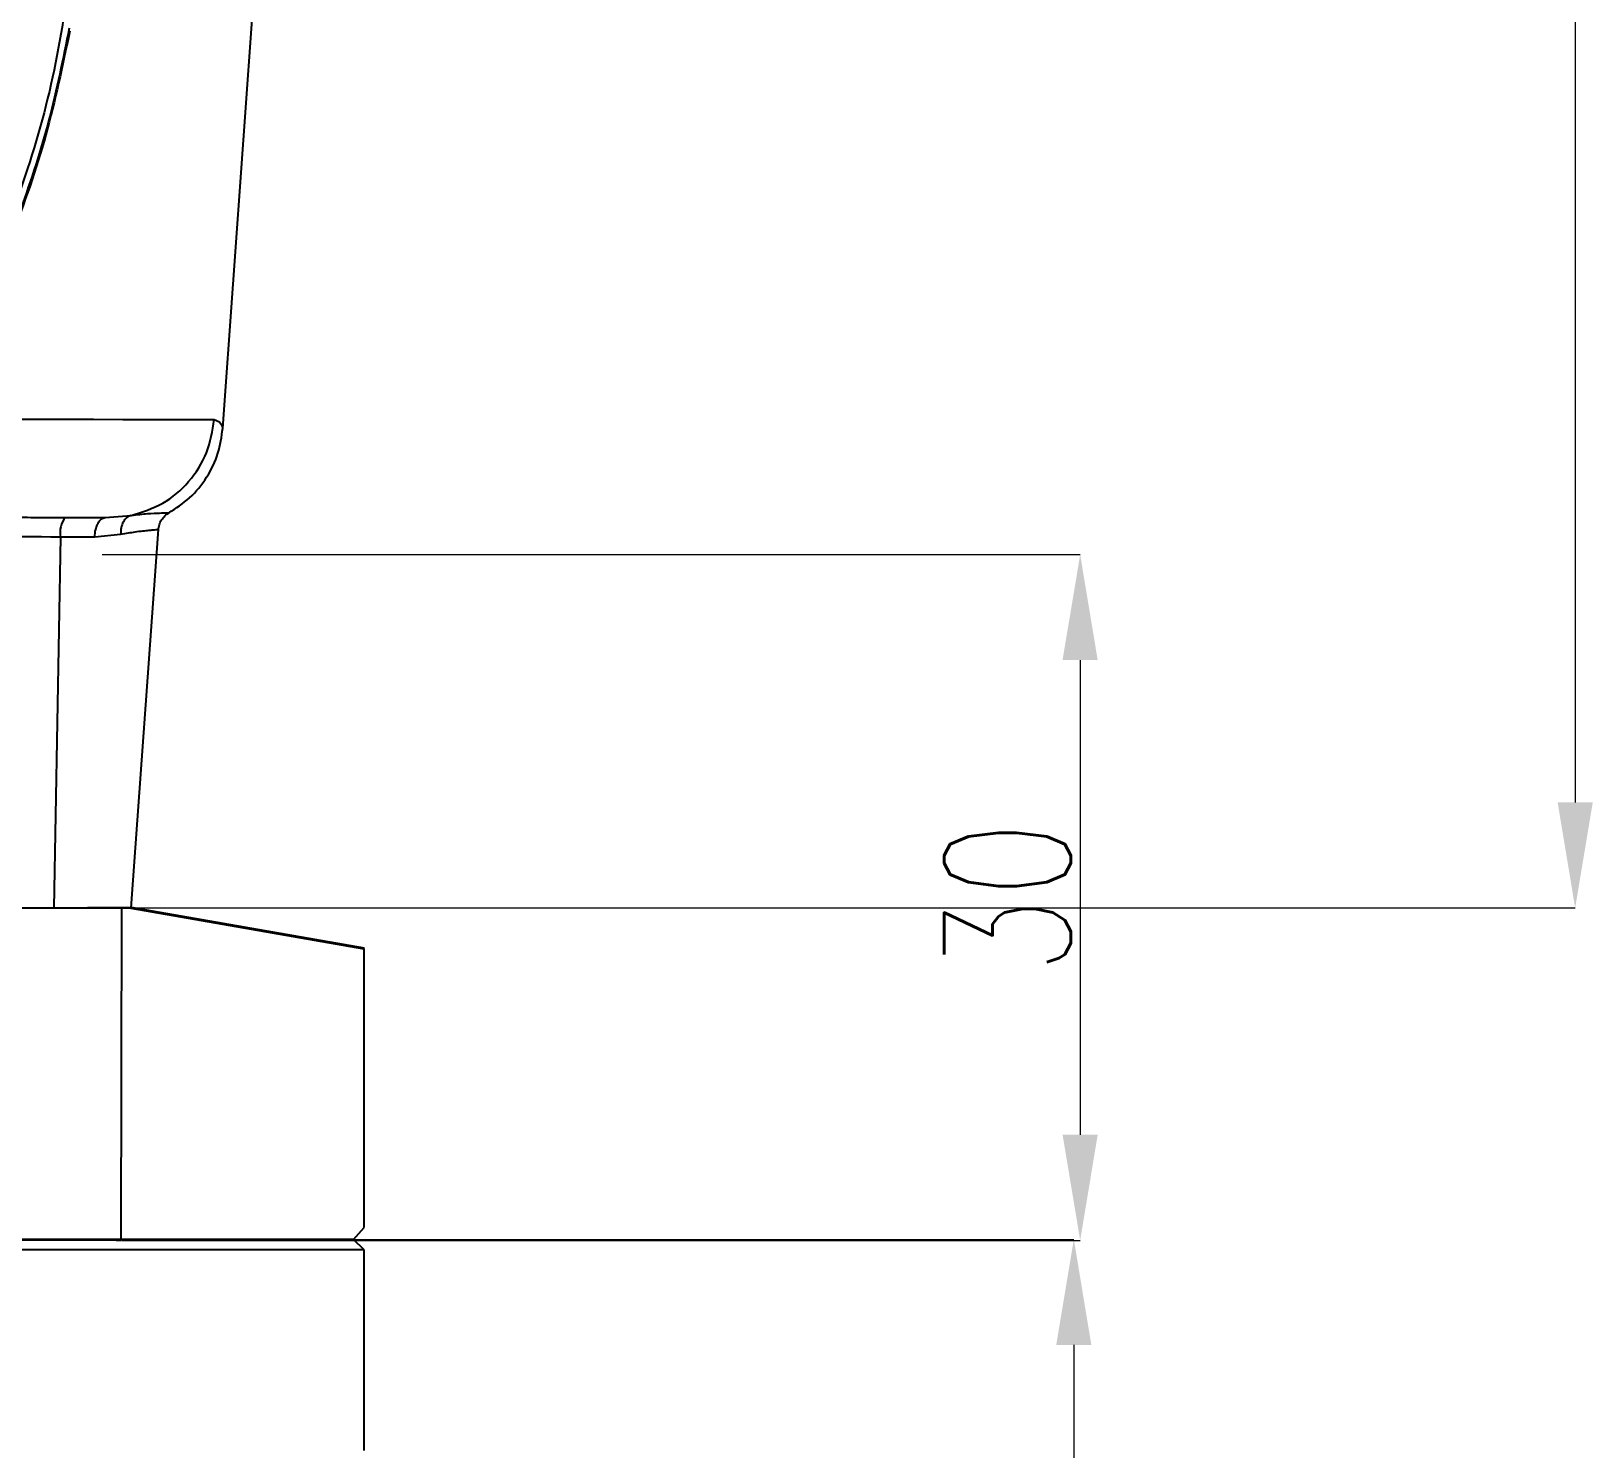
# Model space of a CAD drawing. Header units: millimetres. Extents: x 2404 to 4548, y 1024 to 2541.
# Drawn here: x 3152 to 3300, y 2061.7 to 2196 of the extents above; entities that cross this region are included whole.
import ezdxf

# ---------------------------------------------------------------- set-up
doc = ezdxf.new("R2010")
doc.units = ezdxf.units.MM
doc.layers.add('AM_5', color=3, linetype='Continuous', lineweight=25)
doc.layers.add('粗实线', color=7, linetype='Continuous', lineweight=40)
doc.styles.add('SLDTEXTSTYLE1', font='txt.shx', dxfattribs={"width": 0.7, "bigfont": 'gbcbig.shx'})
doc.dimstyles.new('SLDDIMSTYLE12$0', dxfattribs={"dimtxt": 12, "dimasz": 10, "dimexe": 0, "dimexo": 0.0625, "dimgap": 0.875, "dimtad": 1, "dimdec": 1, "dimlfac": 1.8, "dimrnd": 1e-09, "dimzin": 12, "dimdsep": 46, "dimtxsty": 'SLDTEXTSTYLE1', "dimcen": 0.09, "dimdle": 8.16, "dimclrd": 3, "dimclre": 3, "dimadec": 0, "dimazin": 3, "dimtfac": 1, "dimtdec": 1, "dimtofl": 0, "dimtmove": 0, "dimatfit": 3, "dimfxl": 0, "dimfrac": 2, "dimtolj": 1, "dimlwd": 5, "dimlwe": 5, "dimarcsym": 0})

# ---------------------------------------------------------------- blocks, each defined once
blk = doc.blocks.new('*D66')
at = {"layer": 'AM_5', "color": 3, "lineweight": 5, "transparency": 16777216}
blk.add_line((3158.73, 2146.44), (3251.43, 2146.44), dxfattribs=at)
at = {"layer": 'AM_5', "color": 3, "linetype": 'Continuous', "lineweight": 5, "transparency": 16777216}
for p, q in [((3251.43, 2136.44), (3251.43, 2091.44)), ((3160.59, 2081.44), (3251.43, 2081.44))]:
    blk.add_line(p, q, dxfattribs=at)
at = {"layer": 'AM_5', "color": 3, "transparency": 16777216}
for points in [[(3249.76, 2136.44), (3253.09, 2136.44), (3251.43, 2146.44)], [(3249.76, 2091.44), (3253.09, 2091.44), (3251.43, 2081.44)]]:
    blk.add_solid(points, dxfattribs=at)
at = {"layer": 'Defpoints', "color": 0, "transparency": 16777216}
for p in [(3158.67, 2146.44), (3160.52, 2081.44), (3251.43, 2081.44)]:
    blk.add_point(p, dxfattribs=at)
at = {"layer": 'AM_5', "color": 0, "transparency": 16777216, "insert": (3244.55, 2113.94), "char_height": 12, "attachment_point": 5, "rotation": 90, "style": 'SLDTEXTSTYLE1'}
blk.add_mtext('\\A1;30', dxfattribs=at)
blk = doc.blocks.new('*D56')
at = {"layer": 'AM_5', "color": 3, "lineweight": 5, "transparency": 16777216}
blk.add_line((3182.61, 2081.53), (3250.83, 2081.53), dxfattribs=at)
at = {"layer": 'AM_5', "color": 3, "linetype": 'Continuous', "lineweight": 5, "transparency": 16777216}
for p, q in [((3250.83, 2071.53), (3250.83, 1856.03)), ((3164.11, 1846.03), (3250.83, 1846.03))]:
    blk.add_line(p, q, dxfattribs=at)
at = {"layer": 'AM_5', "color": 3, "transparency": 16777216}
for points in [[(3249.16, 2071.53), (3252.49, 2071.53), (3250.83, 2081.53)], [(3249.16, 1856.03), (3252.49, 1856.03), (3250.83, 1846.03)]]:
    blk.add_solid(points, dxfattribs=at)
at = {"layer": 'Defpoints', "color": 0, "transparency": 16777216}
for p in [(3182.54, 2081.53), (3164.04, 1846.03), (3250.83, 1846.03)]:
    blk.add_point(p, dxfattribs=at)
at = {"layer": 'AM_5', "color": 0, "transparency": 16777216, "insert": (3243.95, 1963.78), "char_height": 12, "attachment_point": 5, "rotation": 90, "style": 'SLDTEXTSTYLE1'}
blk.add_mtext('\\A1;235', dxfattribs=at)
blk = doc.blocks.new('*D68')
at = {"layer": 'AM_5', "color": 3, "lineweight": 5, "transparency": 16777216}
blk.add_line((3114.46, 2411.69), (3298.35, 2411.69), dxfattribs=at)
at = {"layer": 'AM_5', "color": 3, "linetype": 'Continuous', "lineweight": 5, "transparency": 16777216}
for p, q in [((3298.35, 2401.69), (3298.35, 2122.95)), ((3161.53, 2112.95), (3298.35, 2112.95))]:
    blk.add_line(p, q, dxfattribs=at)
at = {"layer": 'AM_5', "color": 3, "transparency": 16777216}
for points in [[(3296.69, 2401.69), (3300.02, 2401.69), (3298.35, 2411.69)], [(3296.69, 2122.95), (3300.02, 2122.95), (3298.35, 2112.95)]]:
    blk.add_solid(points, dxfattribs=at)
at = {"layer": 'Defpoints', "color": 0, "transparency": 16777216}
for p in [(3114.4, 2411.69), (3161.46, 2112.95), (3298.35, 2112.95)]:
    blk.add_point(p, dxfattribs=at)
at = {"layer": 'AM_5', "color": 0, "transparency": 16777216, "insert": (3291.48, 2262.32), "char_height": 12, "attachment_point": 5, "rotation": 90, "style": 'SLDTEXTSTYLE1'}
blk.add_mtext('\\A1;350', dxfattribs=at)

msp = doc.modelspace()

# ---------------------------------------------------------------- linework, layer by layer
at = {"color": 7, "linetype": 'Continuous', "lineweight": 25}
for p, q in [((3170.154, 2158.404), (3174.083, 2212.919)), ((3159.012, 2149.951), (3161.481, 2150.155)), ((3154.764, 2148.099), (3154.129, 2112.961)), ((3160.474, 2148.338), (3158.012, 2148.092)), ((3161.464, 2112.945), (3164.049, 2148.803)), ((3142.395, 2112.986), (3153.144, 2112.963)), ((3157.531, 2112.954), (3157.531, 2112.954)), ((3158.575, 2112.951), (3158.575, 2112.951)), ((3160.524, 2081.439), (3160.591, 2112.947)), ((3182.545, 2081.528), (3096.045, 2081.528)), ((3183.545, 2080.528), (3182.545, 2081.528)), ((3183.545, 2080.528), (3008.545, 2080.528)), ((3183.545, 2061.528), (3183.545, 2080.528))]:
    msp.add_line(p, q, dxfattribs=at)
at = {"linetype": 'ByBlock'}
for p, q in [((3183.545, 2082.652), (3183.545, 2109.108)), ((3182.545, 2081.528), (3183.545, 2082.652))]:
    msp.add_line(p, q, dxfattribs=at)
at = {"color": 7, "linetype": 'Continuous', "lineweight": 25, "flags": 128}
for points in [[(3141.145, 2159.291), (3143.829, 2159.285), (3147.763, 2159.277), (3151.435, 2159.269), (3154.825, 2159.262), (3157.915, 2159.255), (3160.688, 2159.249), (3163.129, 2159.244), (3165.226, 2159.24), (3166.967, 2159.236), (3168.342, 2159.233), (3169.344, 2159.231)], [(3154.764, 2148.099), (3153.843, 2148.101), (3152.964, 2148.103), (3152.143, 2148.105), (3151.393, 2148.106), (3150.725, 2148.108), (3150.151, 2148.109), (3149.681, 2148.11), (3149.321, 2148.111)], [(3158.012, 2148.092), (3157.628, 2148.093), (3157.237, 2148.094), (3156.839, 2148.095), (3156.435, 2148.096), (3156.025, 2148.096), (3155.609, 2148.097), (3155.189, 2148.098), (3154.764, 2148.099)], [(3153.144, 2112.963), (3154.822, 2112.959), (3156.434, 2112.956), (3157.909, 2112.953), (3159.183, 2112.95), (3160.197, 2112.948), (3160.909, 2112.946), (3161.285, 2112.946), (3161.31, 2112.946), (3160.982, 2112.946), (3160.316, 2112.948), (3159.342, 2112.95)], [(3159.342, 2112.95), (3158.761, 2112.951), (3158.272, 2112.952), (3157.881, 2112.953), (3157.593, 2112.954), (3157.412, 2112.954), (3157.342, 2112.954), (3157.381, 2112.954), (3157.531, 2112.954)], [(3157.531, 2112.954), (3157.698, 2112.953), (3157.853, 2112.953), (3157.999, 2112.953), (3158.135, 2112.952), (3158.26, 2112.952), (3158.375, 2112.952), (3158.48, 2112.952), (3158.575, 2112.951)], [(3158.575, 2112.951), (3159.858, 2112.949), (3160.791, 2112.947), (3161.331, 2112.946), (3161.464, 2112.945)], [(3160.524, 2081.439), (3160.453, 2081.439), (3160.04, 2081.44), (3159.269, 2081.442), (3158.158, 2081.444), (3156.735, 2081.447), (3155.035, 2081.451), (3153.1, 2081.455), (3150.978, 2081.46), (3148.721, 2081.464), (3146.385, 2081.469), (3144.028, 2081.474), (3141.708, 2081.479), (3139.482, 2081.484), (3137.406, 2081.489), (3135.529, 2081.493)]]:
    msp.add_lwpolyline(points, dxfattribs=at)
at = {"color": 7, "linetype": 'Continuous', "lineweight": 25}
msp.add_arc((3157.106, 2148.508), 2.377, 142.39242, 189.89938, dxfattribs=at)
for points in [[(3155.852, 2202.581), (3155.328, 2198.93), (3154.28, 2191.626), (3151.16, 2180.983), (3146.953, 2170.74), (3141.597, 2161.039), (3135.193, 2152), (3127.811, 2143.738), (3119.549, 2136.357), (3110.51, 2129.952), (3100.809, 2124.597), (3090.566, 2120.389), (3079.923, 2117.269), (3072.62, 2116.221), (3068.968, 2115.697)], [(3155.65, 2196.039), (3154.963, 2192.744), (3153.591, 2186.156), (3150.27, 2176.604), (3146.066, 2167.42), (3140.93, 2158.717), (3134.941, 2150.581), (3128.153, 2143.096), (3120.64, 2136.341), (3112.478, 2130.386), (3103.753, 2125.288), (3094.552, 2121.123), (3084.985, 2117.843), (3078.391, 2116.499), (3075.094, 2115.826)], [(3155.598, 2196.343), (3155.011, 2193.429), (3153.835, 2187.601), (3151.082, 2179.107), (3147.635, 2170.878), (3143.435, 2163.007), (3138.589, 2155.506), (3134.815, 2150.913), (3132.928, 2148.617)], [(3161.481, 2150.155), (3162.507, 2150.472), (3164.558, 2151.106), (3167.034, 2153.253), (3168.813, 2156.018), (3169.167, 2158.16), (3169.344, 2159.231)], [(3158.012, 2148.092), (3158.035, 2148.34), (3158.08, 2148.836), (3158.315, 2149.446), (3158.637, 2149.869), (3158.887, 2149.923), (3159.012, 2149.951)], [(3146.913, 2112.976), (3147.24, 2112.976), (3147.894, 2112.974), (3149.595, 2112.971), (3151.683, 2112.966), (3153.314, 2112.963), (3154.129, 2112.961)]]:
    msp.add_open_spline(points, degree=3, dxfattribs=at)
for points, knots in [([(3165.016, 2150.373), (3165.708, 2150.823), (3167.111, 2151.734), (3168.698, 2153.71), (3169.806, 2155.971), (3170.04, 2157.606), (3170.154, 2158.408)], [0, 0, 0, 0, 0.2484535, 0.5031786, 0.7562396, 1, 1, 1, 1]), ([(3169.344, 2159.231), (3169.54, 2159.17), (3169.938, 2159.046), (3170.147, 2158.429), (3170.132, 2158.474), (3170.127, 2158.489)], [0, 0, 0, 0, 0.395472, 0.8035087, 1, 1, 1, 1]), ([(3134.186, 2150.003), (3134.455, 2150.003), (3135.317, 2150.001), (3136.726, 2149.998), (3138.411, 2149.994), (3140.045, 2149.991), (3141.628, 2149.988), (3144.06, 2149.982), (3147.065, 2149.976), (3150.292, 2149.969), (3152.872, 2149.964), (3155.078, 2149.959), (3156.84, 2149.955), (3158.167, 2149.952), (3158.751, 2149.951), (3159.012, 2149.951)], [0, 0, 0, 0, 0.0210906, 0.0677138, 0.114337, 0.1609602, 0.2075834, 0.2542066, 0.3834577, 0.5024197, 0.6110909, 0.7094695, 0.8246117, 0.9214568, 1, 1, 1, 1]), ([(3161.481, 2150.155), (3161.339, 2150.1), (3161.046, 2149.987), (3160.71, 2149.558), (3160.493, 2148.989), (3160.48, 2148.551), (3160.474, 2148.338)], [0, 0, 0, 0, 0.2428888, 0.5, 0.7571112, 1, 1, 1, 1]), ([(3161.481, 2150.155), (3162.018, 2150.218), (3163.07, 2150.342), (3164.219, 2150.378), (3164.874, 2150.398), (3165.143, 2150.403), (3165.066, 2150.401), (3165.066, 2150.401)], [0, 0, 0, 0, 0.2613439, 0.5116232, 0.7559295, 0.9994915, 1, 1, 1, 1]), ([(3164.048, 2148.8), (3164.072, 2148.961), (3164.118, 2149.288), (3164.34, 2149.739), (3164.654, 2150.131), (3164.93, 2150.312), (3165.066, 2150.401)], [0, 0, 0, 0, 0.2461448, 0.5, 0.7538552, 1, 1, 1, 1]), ([(3164.048, 2148.8), (3164.048, 2148.8), (3164.091, 2148.804), (3163.986, 2148.795), (3163.823, 2148.78), (3163.524, 2148.753), (3162.959, 2148.696), (3162.013, 2148.603), (3160.944, 2148.419), (3160.474, 2148.338)], [0, 0, 0, 0, 0.0002751, 0.1318815, 0.2590422, 0.3817617, 0.5000467, 0.7799577, 1, 1, 1, 1])]:
    msp.add_open_spline(points, degree=3, knots=knots, dxfattribs=at)
at = {"layer": '粗实线', "linetype": 'ByBlock'}
msp.add_line((3183.545, 2109.108), (3161.464, 2112.945), dxfattribs=at)

# ---------------------------------------------------------------- dimensions: what is measured, and where the dimension line sits
at = {"layer": 'AM_5'}
for base, p1, p2, text, picture, middle in [((3298.352, 2112.945), (3114.397, 2411.686), (3161.464, 2112.945), '350', '*D68', (3291.477, 2262.316)), ((3250.827, 1846.028), (3182.545, 2081.528), (3164.045, 1846.028), '235', '*D56', (3243.952, 1963.778))]:
    dim = msp.add_linear_dim(base=base, p1=p1, p2=p2, angle=90, text=text, dimstyle='SLDDIMSTYLE12$0', override={"dimlfac": 1, "dimpost": ''}, dxfattribs=at)
    dim.commit()
    dim.dimension.update_dxf_attribs({"geometry": picture, "text_midpoint": middle})
dim = msp.add_linear_dim(base=(3251.428, 2081.439), p1=(3158.666, 2146.444), p2=(3160.524, 2081.439), angle=90, text='30', dimstyle='SLDDIMSTYLE12$0', override={"dimlfac": 1}, dxfattribs=at)
dim.commit()
dim.dimension.update_dxf_attribs({"geometry": '*D66', "text_midpoint": (3251.428, 2113.941), "dimtype": 160})

doc.saveas('drawing.dxf')
